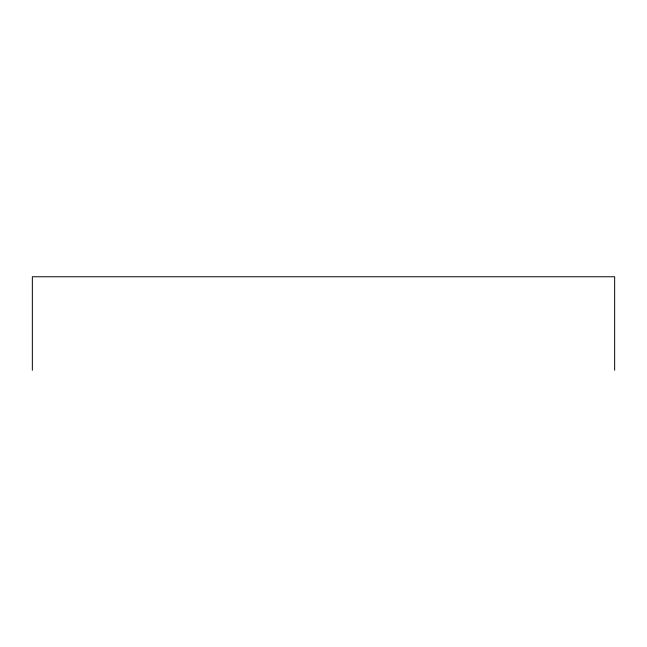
<?xml version="1.0" encoding="UTF-8"?>
<svg xmlns="http://www.w3.org/2000/svg" width="647" height="647" viewBox="0 0 647 647"><rect width="100%" height="100%" fill="white"/><g stroke="black" fill="none" stroke-linecap="round" stroke-linejoin="round"><path stroke-width="0.97" d="M614.65 370.238L614.65 276.762L32.35 276.762L32.35 370.238"/></g></svg>
